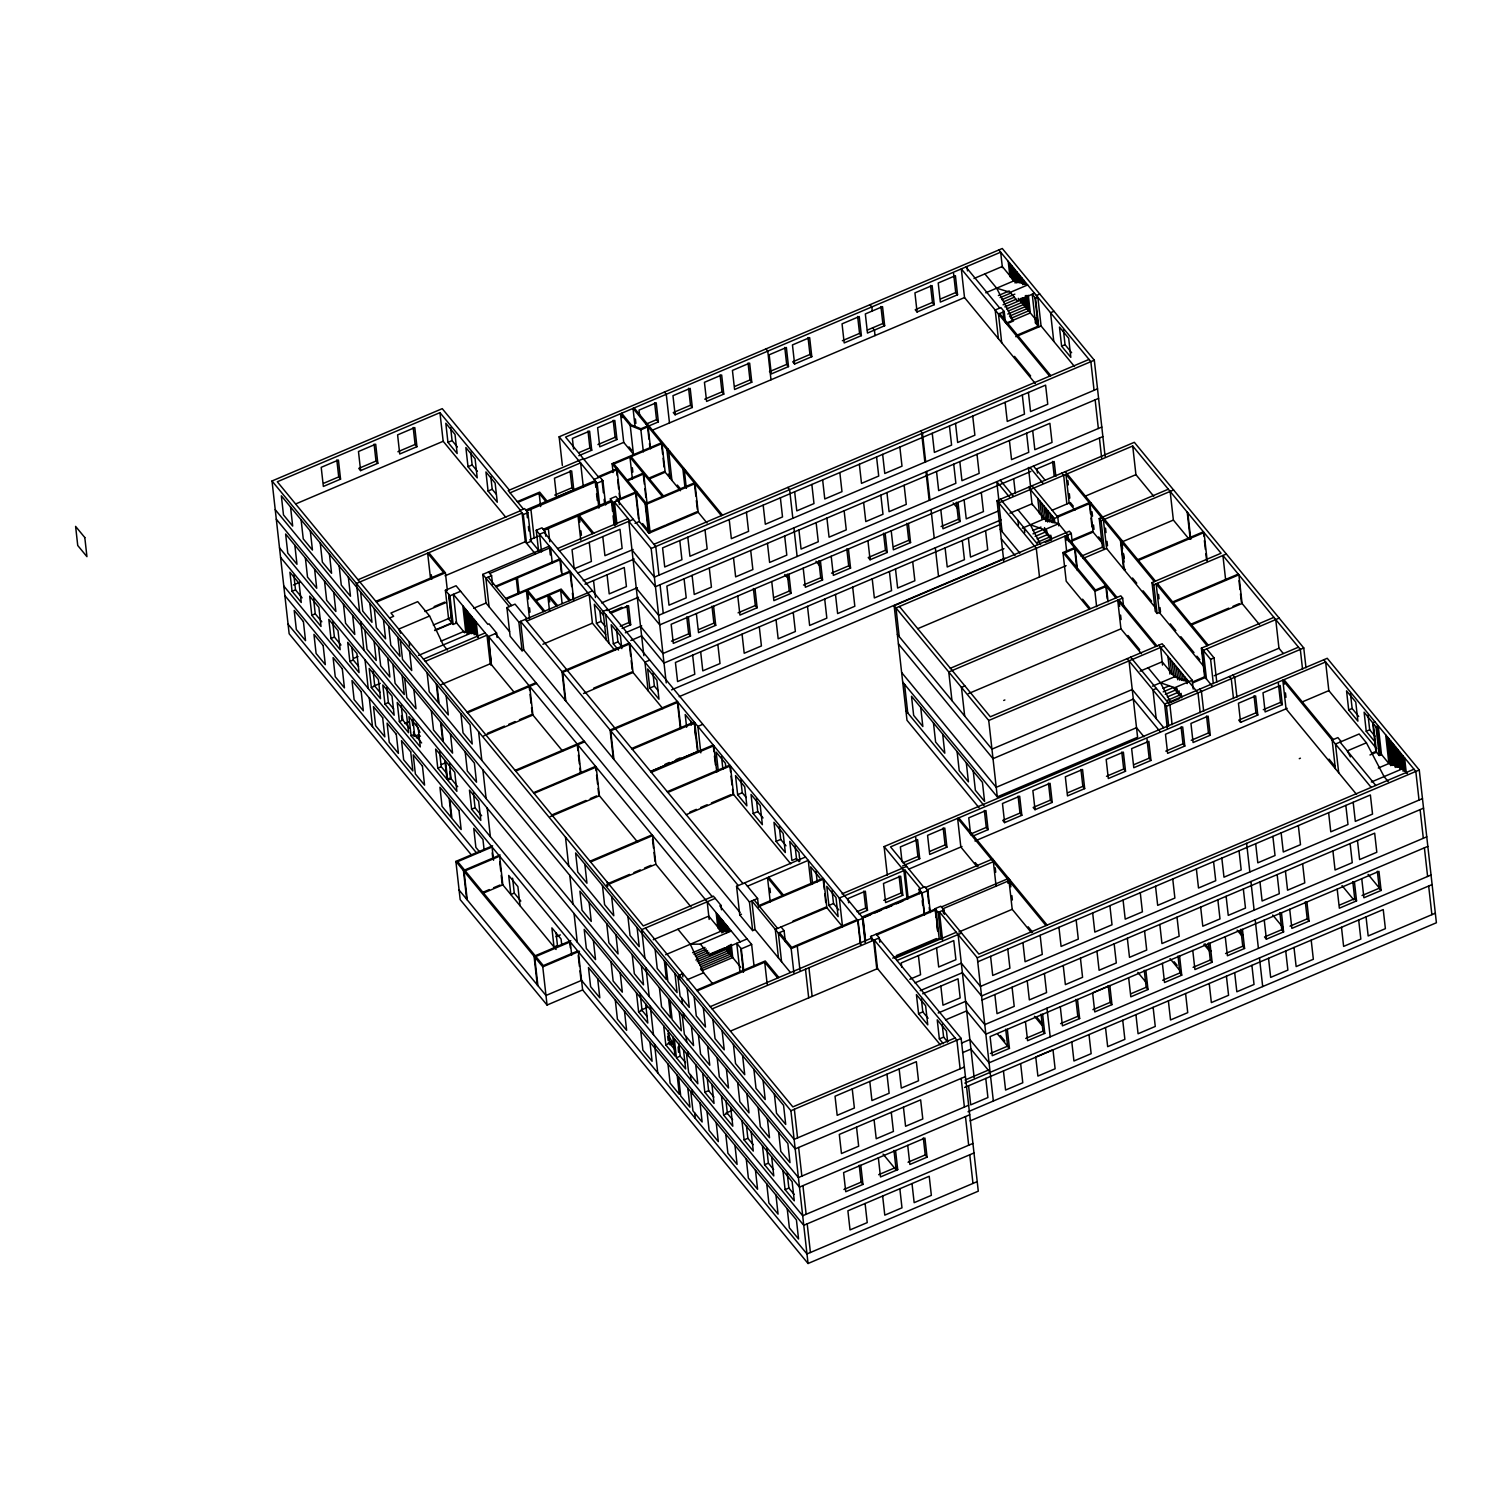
<?xml version="1.0" encoding="UTF-8"?>
<svg xmlns="http://www.w3.org/2000/svg" width="1512" height="1512" viewBox="0 0 1512 1512"><rect width="100%" height="100%" fill="white"/><g stroke="black" fill="none" stroke-linecap="round" stroke-linejoin="round"><path stroke-width="1.5" d="M471.782 855.414L289.151 633.755L272.009 480.986L442.241 408.656L509.374 490.115M520.449 510.338L439.954 412.644L277.301 481.761L643.299 925.93L713.38 896.162L720.997 905.386L721.489 909.789M323.662 483.292L338.726 476.904L336.817 459.931M374.088 444.093L375.997 461.065L358.779 468.38L360.612 470.61L377.83 463.296L375.694 444.207L358.476 451.521L360.612 470.61M397.902 451.748L415.101 444.433L413.192 427.461M340.559 479.134L323.36 486.448L321.205 467.34L338.423 460.045L340.559 479.134L338.726 476.904M416.953 446.683L399.735 453.997L397.599 434.889L414.798 427.575L416.953 446.683L415.101 444.433M295.69 503.95L443.167 441.277L439.954 412.644M447.949 442.354L445.813 423.247L455.017 434.416L457.153 453.524L447.949 442.354L452.088 440.597L450.652 427.858M468.021 466.698L465.866 447.59L475.07 458.76L477.225 477.868L468.021 466.698L472.141 464.94L470.723 452.201M562.351 465.45L559.138 436.798L1002.267 248.497L1094.31 360.196L1105.102 456.416M974.011 278.51L1002.267 266.509L1014.042 280.797L1027.65 284.955L1010.262 292.345L996.654 288.187L984.879 273.899M488.074 491.041L485.938 471.952L495.142 483.122L497.278 502.211L488.074 491.041L492.213 489.283L490.776 476.563M579.134 452.56L589.888 447.987L587.998 431.014M597.92 444.585L615.119 437.27L613.21 420.279M645.775 424.229L656.529 419.675L654.62 402.683M688.584 388.263L690.493 405.235L673.275 412.549L675.127 414.779L692.326 407.465L690.19 388.376L672.972 395.69L675.127 414.779M704.743 399.187L721.961 391.873L720.052 374.9M734.889 386.373L749.952 379.966L748.043 362.993M769.457 371.668L786.675 364.373L784.766 347.382M808.051 337.497L809.959 354.469L792.76 361.784L794.594 364.014L811.793 356.7L809.657 337.611L792.458 344.925L794.594 364.014M842.354 340.71L859.553 333.396L857.644 316.424M867.378 330.07L882.838 323.492L880.929 306.52M930.523 285.447L932.432 302.419L915.232 309.733L917.066 311.982L934.265 304.668L932.129 285.56L914.93 292.874L917.066 311.982M940.653 298.922L955.716 292.534L953.581 273.426M578.831 455.698L591.74 450.217L589.604 431.128L572.387 438.423L573.577 449.045M616.972 439.501L599.754 446.815L597.618 427.707L614.817 420.393L616.972 439.501L615.119 437.27M647.627 426.478L658.381 421.905L656.227 402.797L639.028 410.111L639.746 416.48M723.794 394.103L706.595 401.417L704.441 382.309L721.659 374.995L723.794 394.103L721.961 391.873M751.785 382.215L734.586 389.51L732.432 370.421L749.65 363.107L751.785 382.215L749.952 379.966M788.508 366.603L771.309 373.918L769.173 354.81L786.372 347.495L788.508 366.603L786.675 364.373M861.386 335.626L844.187 342.94L842.052 323.851L859.251 316.537L861.386 335.626L859.553 333.396M884.671 325.741L867.472 333.056L865.337 313.948L882.535 306.634L884.671 325.741L882.838 323.492M957.55 294.764L940.351 302.079L938.215 282.99L955.414 275.675L957.55 294.764L955.716 292.534M630.239 425.534L633.452 454.186L623.719 442.373L620.506 413.74L630.239 425.534L640.88 429.805L648.1 426.743L650.576 448.78M583.348 458.684L508.221 490.606L523.435 509.072M583.575 459.44L623.719 442.373M652.352 430.202L964.524 297.562L961.311 268.909L1049.649 376.148M293.422 584.955L299.924 582.177M510.054 492.836L580.608 462.861L583.33 487.091M985.786 292.799L1014.042 280.797M292.062 591.305L289.907 572.216L299.111 583.386L301.266 602.475L292.062 591.305L295.501 589.85L293.838 574.995M998.392 295.539L1009.241 290.928M517.293 501.625L539.671 492.118L547.042 501.058M517.917 502.362L539.141 493.347L545.889 501.549M1000.093 297.618L1010.961 293.007M613.116 472.557L612.133 463.73L661.368 442.827M613.891 463.995L661.972 443.564L665.185 472.216L680.438 490.72M1001.813 299.697L1014.854 294.16M1003.533 301.795L1014.401 297.165M554.753 495.085L571.971 487.771L570.062 470.799M598.204 476.696L617.576 468.455M1003.08 304.8L1016.121 299.263M358.042 579.757L520.241 510.829M594.103 479.436L617.047 469.703L620.26 498.336L615.951 500.17M668.039 449.026L666.886 449.518L670.1 478.17M1034.529 293.29L1017.141 300.68L1010.262 292.345M525.817 510.073L595.085 480.646L595.822 487.242M573.804 490.001L556.586 497.316L554.45 478.227L571.668 470.912L573.804 490.001L571.971 487.771M1004.8 306.879L1020.014 300.415M526.667 511.113L595.936 481.685L598.903 508.127M669.873 451.275L668.72 451.748L671.933 480.4M1036.381 295.52L1039.821 294.065M1006.519 308.977L1021.734 302.513L1021.243 298.091M523.303 514.553L527.896 512.606L524.588 508.58L519.996 510.527L523.303 514.553L526.516 543.205L531.109 541.258L527.896 512.606M599.64 505.197L597.164 483.16L602.91 480.74L599.829 477.017M998.392 338.669L995.179 310.017L1000.906 307.579L1004.214 311.604L998.487 314.042L1001.7 342.695M1035.55 298.299L1032.242 294.273L1035.455 322.906L1038.763 326.932L1035.55 298.299L1037.856 297.316L1041.069 325.968L1074.484 366.509M1008.239 311.056L1023.454 304.592L1022.717 297.977M1007.786 314.061L1025.174 306.671L1024.172 297.864M627.083 480.003L643.148 473.18M627.707 480.759L643.753 473.917L646.966 502.57M311.812 615.289L309.676 596.182L318.881 607.351L321.016 626.459L311.812 615.289L315.252 613.815L313.589 598.96M1011.226 318.238L1028.595 310.848L1026.875 295.426M1006.406 323.095L1030.315 312.927L1028.349 295.294M1006.954 323.757L1013.475 320.979L996.654 288.187M649.933 477.679L664.581 471.46M648.724 479.209L665.185 472.216M538.726 552.296L536.25 530.258L541.995 527.82L545.303 531.846L545.794 536.25M684.048 468.474L682.895 468.966L684.879 486.58M1053.996 311.264L1050.556 312.738L1053.769 341.372M543.224 529.313L611.339 500.377M375.826 601.341L443.621 572.538L427.669 553.184L430.391 577.414M544.074 530.353L612.209 501.417L614.912 525.647M685.522 470.251L684.369 470.742L686.353 488.376M376.45 602.097L445.397 572.802L428.822 552.693M618.313 499.414L636.665 491.627M615.649 524.645L613.192 502.608L636.117 492.855L639.33 521.508L648.969 533.188L698.204 512.266L694.991 483.632L645.756 504.554L648.969 533.188M1035.455 322.906L1036.608 322.434L1036.098 318.011M545.303 531.846L539.576 534.284L541.542 551.918M445.057 575.807L525.288 541.712L522.075 513.059L356.435 583.443L359.648 612.095M538.461 536.117L529.88 539.765L539.746 551.729M1017.255 335.059L1038.158 326.195L1034.945 297.543M1015.781 336.704L1041.069 325.968M330.958 638.518L328.803 619.41L338.008 630.58L340.162 649.688L330.958 638.518L334.398 637.043L332.735 622.207M740.2 941.863L488.565 636.495L491.438 665.28L488.225 636.628L453.373 594.329L456.586 622.982L453.146 624.437L448.61 618.937L445.397 590.285L456.057 585.749L487.847 624.324L489 623.832L496.597 633.074L497.108 637.478M509.582 631.657L486.013 603.042L482.8 574.39L549.328 546.134L550.311 554.942M489.756 573.445L550.557 547.609L552.277 563.031M389.586 618.03L393.649 616.291L390.946 613.022L417.728 601.644L429.578 616.008L443.205 644.925L447.439 650.065M488.527 571.952L491.589 575.675L485.862 578.113L489.075 606.766M557.531 548.572L628.085 518.597M453.146 624.437L449.933 595.804L460.612 591.268M559.383 550.803L633.358 519.372M434.133 606.595L444.717 602.078M424.91 611.51L446.456 602.362M635.04 523.322L639.33 521.508M495.577 586.165L559.818 558.873L561.311 572.084M1061.613 346.172L1059.477 327.065L1068.682 338.234L1070.817 357.342L1061.613 346.172L1065.053 344.698L1063.39 329.862M496.201 586.902L560.442 559.61L562.162 575.032M429.578 616.008L398.714 629.124L400.661 633.263M649.498 531.959L665.563 525.137M666.716 524.645L697.58 511.528M353.77 658.325L358.042 656.529M433.301 625.042L449.763 618.03M473.672 608.278L486.013 603.042M349.858 661.443L347.703 642.354L356.908 653.524L359.062 672.613L349.858 661.443L353.298 659.988L351.861 647.249M505.707 598.45L569.948 571.139L571.668 586.562M506.312 599.187L570.553 571.895L573.766 600.529M434.587 630.22L451.861 622.887L448.648 594.235M434.908 630.598L452.164 623.246L448.951 594.613M577.773 572.991L633.131 549.48M653.921 544.301L1089.018 359.421M738.272 885.578L520.582 621.375L523.795 650.028L522.075 650.765L510.111 636.231L506.898 607.597L515.044 604.138L527.008 618.654M666.244 682.914L651.162 548.497L1094.31 360.196M535.569 599.924L561.16 589.056L570.364 600.226M536.193 600.661L560.631 590.285L569.211 600.718M583.178 580.702L634.208 559.024M441.013 641.164L463.655 631.543L474.069 631.827L478.302 636.949M584.936 584.218L624.267 567.491L626.422 586.58L609.204 593.895L607.068 574.806M418.522 655.414L474.069 631.827M423.454 659.137L485.163 632.904M425.288 661.368L486.996 635.135L490.209 663.787L491.438 665.28M522.075 650.765L518.862 622.112L592.383 590.871M488.225 636.628L496.597 633.074M373.823 686.108L380.306 683.348M526.705 621.13L589.207 594.518L592.42 623.171L614.76 650.273M371.328 687.506L369.193 668.417L378.397 679.587L380.533 698.676L371.328 687.506L374.768 686.051L373.105 671.196M1097.523 388.83L654.375 577.13L631.997 549.952M601.568 602.891L637.421 587.658M1098.581 398.393L655.452 586.694L633.055 559.516M384.955 704.044L382.801 684.955L392.005 696.125L394.159 715.214L384.955 704.044L388.395 702.589L386.732 687.733M607.673 609.412L603.08 611.358L606.293 640.011M606.973 610.602L638.499 597.221M609.544 612.587L621.923 607.314M441.277 684.596L490.209 663.787M611.358 613.003L628.557 605.688L630.693 624.777L622.093 628.444M624.966 607.635L626.233 607.087M542.865 644.263L592.42 623.171M605.669 634.511L596.465 623.341L601.058 621.394L599.867 610.791M620.26 626.195L628.86 622.547L626.951 605.575M399.376 721.545L397.221 702.437L406.426 713.607L408.58 732.715L399.376 721.545L402.816 720.071L401.152 705.235M1101.794 427.027L658.665 615.327L636.268 588.149M404.63 723.492L408.939 721.659M625.382 632.791L641.712 625.855M618.502 650.065L613.343 643.828L617.935 641.863L616.499 629.143M1102.872 436.571L659.742 624.872L637.346 597.694M630.788 640.502L641.636 635.89L664.033 663.069L1001.038 519.863M1030.9 471.423L671.158 624.286L673.294 643.375L690.493 636.061L688.357 616.972M411.094 735.758L408.939 716.669L418.144 727.839L420.298 746.928L411.094 735.758L414.534 734.303L412.87 719.447M467.019 712.001L535.947 682.706M467.624 712.757L536.571 683.443M414.95 736.193L419.07 734.435M416.291 737.818L420.412 736.06M1003.76 560.895L997.013 500.661L1134.321 442.317L1303.76 647.949L1305.99 667.775M671.46 641.145L688.659 633.83L686.75 616.858M698.827 629.502L713.891 623.114L711.982 606.142M738.083 612.832L755.301 605.518L753.392 588.546M774.201 597.486L789.245 591.079L787.355 574.106M803.515 585.031L820.714 577.716L818.824 560.744M831.505 573.142L848.704 565.828L846.796 548.856M883.537 533.245L885.446 550.217L868.228 557.531L870.08 559.761L887.279 552.447L885.144 533.358M893.668 546.72L908.731 540.313L906.822 523.341M941.107 526.554L958.324 519.24L956.416 502.267M1207.143 645.718L1156.151 583.84L1159.364 612.492L1157.077 613.456L1155.225 611.226L1152.012 582.592L1221.072 553.241L1132.715 446.002L998.846 502.891L1002.059 531.544M713.588 606.255L715.724 625.344L698.525 632.659L696.37 613.57M754.998 588.659L757.134 607.748L739.935 615.063L737.78 595.974M788.943 574.22L791.097 593.328L773.879 600.642L771.744 581.534M820.411 560.857L822.566 579.947L805.348 587.261L803.212 568.172M848.402 548.95L850.557 568.058L833.339 575.373L831.203 556.265M908.428 523.454L910.564 542.562L893.365 549.858L891.211 530.769M958.022 502.381L960.158 521.489L942.959 528.784L940.804 509.695M997.863 511.207L662.955 653.524L640.559 626.346M649.517 660.196L644.925 662.143L648.138 690.795M487.337 733.377L504.46 726.1M508.75 724.286L515.157 721.545M519.448 719.731L532.281 714.269L531.544 707.673M593.63 688.206L632.432 671.725M483.67 735.928L532.904 715.025L529.691 686.372M583.462 693.535L633.037 672.462L629.824 643.828L562.615 672.386L565.828 701.039M1009.922 513.192L1031.997 503.817L1044.357 518.824L1058.627 523.738L1067.831 534.908L1068.568 541.523M1000.698 524.267L675.429 662.483L677.584 681.572L694.783 674.257L692.647 655.168M441.334 764.6L445.586 762.785M449.725 771.517L450.444 777.886L446.985 779.341L437.781 768.172L441.239 766.716L439.557 751.861M1051.955 510.338L1069.173 503.023L1065.96 474.39L1120.449 540.502L1123.662 569.155L1125.419 569.4L1124.266 569.892L1121.053 541.258L1122.206 540.767L1155.451 581.118M1085.125 496.238L1135.928 474.655L1132.715 446.002M1022.282 528.198L1044.357 518.824M649.782 688.054L647.646 668.947L656.851 680.116L658.986 699.224L649.782 688.054L654.375 686.108L652.938 673.369M1057.153 516.329L1089.264 502.683L1090.511 513.702M1054.828 522.944L1054.318 518.54L1091.04 502.929M1032.942 530.485L1040.974 527.064M447.665 780.154L445.53 761.065L454.734 772.235L456.87 791.324L447.665 780.154L451.105 778.699L449.442 763.843M1033.017 533.868L1043.053 529.597L1051.407 539.727L1045.378 542.298M1017.954 509.79L1030.315 524.777L1044.565 529.71L1058.627 523.738M671.574 689.869L1003.93 548.648M1035.115 536.401L1045.151 532.13L1044.527 527.575M1037.194 538.933L1047.23 534.662L1046.606 530.107M1037.27 542.317L1049.309 537.195M679.172 696.654L1005.007 558.193M979.058 807.729L906.992 720.279L894.14 605.707L1069.419 531.222L1071.271 533.452L1072.499 544.471M1099.243 518.54L1101.095 520.771L1104.308 549.423L1102.456 547.193L1099.243 518.54L1168.303 489.208M1071.271 533.452L895.992 607.937L899.205 636.571M1101.095 520.771L1173.596 489.964M515.12 770.383L584.067 741.088M515.724 771.12L584.672 741.825M1073.218 539.519L1092.477 531.317M1071.687 541.164L1093.1 532.073L1089.887 503.42M1089.415 609.355L1066.206 581.194L1062.993 552.542L1074.465 547.684L1076.941 569.703M471.612 809.203L469.457 790.115L478.661 801.284L480.816 820.373L471.612 809.203L475.051 807.748L473.388 792.893M1081.156 556.246L1102.456 547.193M1120.449 540.502L1121.583 540.011L1065.261 471.668M631.676 748.497L694.197 721.942L697.41 750.576M632.281 749.253L694.802 722.679L698.015 751.332L650.595 771.479L713.21 745.019L713.947 751.634M917.841 628.652L1066.13 565.658M1083.008 558.476L1106.595 548.44L1103.382 519.807M1122.565 541.674L1173.369 520.071L1170.156 491.438M533.528 792.723L595.577 766.357L596.068 770.761M533.925 793.403L596.2 767.094L599.413 795.747L637.61 842.108M702.456 724.456L697.864 726.403L700.831 752.844M1137.78 559.667L1203.401 531.789L1203.892 536.193M1138.404 560.423L1204.024 532.545L1207.237 561.179M665.072 764.316L669.381 762.483M675.845 759.742L680.154 757.909M651.313 772.33L713.834 745.756L716.782 772.197M551.71 815.006L585.957 800.453M590.228 798.638L596.654 795.898M550.198 816.65L599.413 795.747M578.34 951.728L582.63 989.925L547.06 1005.045L460.177 899.602L455.887 861.405L492.61 845.794M1096.635 606.69L1094.896 591.268L1106.368 586.391L1108.107 601.814M500.151 854.96L463.447 870.553L466.66 899.205M950.349 668.285L1120.808 595.841L1122.66 598.072L1123.643 606.898M667.264 791.683L729.786 765.129L730.523 771.744M1122.66 598.072L948.761 671.971L951.974 700.623M1157.077 613.456L1153.864 584.823L1226.364 554.016M667.869 792.439L730.39 765.866L733.603 794.518L790.682 863.787M964.902 685.919L961.462 687.393L964.675 716.027M482.857 892.326L489.302 889.585M493.611 887.752L500.056 885.011M483.462 893.063L502.834 884.841L499.622 856.189L464.052 871.309L467.265 899.942M1172.632 601.965L1238.252 574.087M1173.255 602.721L1238.876 574.825L1242.089 603.477L1259.591 624.74M689.869 812.095L696.352 809.336M700.661 807.502L707.125 804.762M711.434 802.929L730.844 794.688M968.304 693.668L1120.94 628.822L1117.727 600.169L1155.867 646.456M686.183 814.666L733.603 794.518M737.648 794.688L735.512 775.58L744.717 786.75L746.852 805.858L737.648 794.688L742.241 792.723L740.804 780.003M512.606 878.226L514.269 893.082L510.829 894.556L508.693 875.448L517.898 886.618L520.033 905.726M589.963 861.235L652.031 834.851M590.587 861.972L652.636 835.607L655.849 864.24L691.003 906.898M1003.722 700.453L1004.875 699.962M1190.662 624.324L1228.765 608.126M1232.998 606.331L1239.349 603.628M1191.286 625.061L1242.089 603.477M753.184 813.513L751.029 794.424L760.234 805.594L762.369 824.683L753.184 813.513L757.758 811.566L756.34 798.846M1129.029 660.876L1137.591 737.251L997.296 796.881L988.735 720.487L1164.013 646.002M608.164 883.518L629.559 874.408M633.849 872.594L640.256 869.872M644.547 868.058L650.973 865.318M606.633 885.163L655.849 864.24M1140.086 671.177L1162.18 661.783L1174.541 676.79L1188.791 681.723M1212.341 686.183L1204.61 676.809L1201.397 648.157L1273.898 617.35M1279.19 618.125L1203.25 650.387L1206.463 679.039M776.128 841.371L773.974 822.282L783.178 833.452L785.333 852.541L776.128 841.371L780.702 839.425L779.285 826.686M556.038 936.722L560.347 934.907M1213.323 683.575L1210.602 659.327L1214.042 657.871L1206.689 648.932M1152.446 686.164L1174.541 676.79M1156.397 688.451L1152.957 689.907L1156.17 718.559M1163.106 688.451L1169.135 685.9M570.78 940.672L534.057 956.264L537.27 984.917M1163.2 691.853L1173.236 687.582L1181.571 697.712L1181.08 693.309M1148.118 667.756L1160.479 682.762L1174.729 687.695L1192.231 680.249L1162.161 643.772L990.322 716.782L899.432 606.463M1192.439 681.988L1204.61 676.809M1165.279 694.386L1175.315 690.115M1193.062 682.725L1205.234 677.546L1202.021 648.913M1214.212 675.751L1278.963 648.232L1275.75 619.58M1167.358 696.9L1177.394 692.647L1176.903 688.243M1167.434 700.302L1179.492 695.18L1179.001 690.776M577.716 950.991L543.318 965.601L457.663 861.651L492.062 847.041L493.555 860.252M795.047 845.832L796.484 858.551L791.891 860.498L789.755 841.409L798.96 852.579L799.905 861.065M547.06 1005.045L542.77 966.848L579.493 951.237M1298.468 647.174L1164.599 704.063L1167.321 728.293M793.894 972.896L791.173 948.648L751.842 900.925L755.055 929.559L752.655 930.598L739.765 914.949L736.552 886.315L805.499 857.02M1171.535 701.965L1179.568 698.563M1168.681 726.119L1166.451 706.293L1303.76 647.949M715.214 898.393L641.693 929.634L644.906 958.287M747.457 886.202L808.258 860.366L810.98 884.596M720.997 905.386L719.844 905.877L751.634 944.452L754.091 966.489M653.26 939.727L708.807 916.121L721.167 931.127L731.26 930.995L700.396 944.112L690.304 944.244L677.943 929.237M752.655 930.598L749.442 901.946L757.588 898.487L744.698 882.857M887.317 875.221L884.104 846.588L1327.234 658.287L1419.258 769.986L1436.4 922.755L970.137 1120.883M758.797 905.612L823.038 878.302M739.765 914.949L741.485 914.231M759.421 906.349L823.662 879.058L826.875 907.691L842.524 926.686L839.311 898.033L905.026 870.118L920.335 888.697M665.62 954.733L721.167 931.127M902.834 862.861L917.897 856.453L915.743 837.365M930.031 851.294L945.076 844.906L943.167 827.933M971.195 833.811L986.259 827.404L984.35 810.432M1018.086 796.106L1019.976 813.078L1002.777 820.392L1004.611 822.622L1021.828 815.308L1019.674 796.219L1002.475 803.515L1004.611 822.622M1048.477 783.178L1050.386 800.15L1033.168 807.465L1035.021 809.695L1052.22 802.399L1050.084 783.292L1032.866 790.606L1035.021 809.695M1067.793 792.76L1082.838 786.353L1080.948 769.381M1106.482 776.317L1123.681 769.003L1121.772 752.031M1134.094 764.581L1149.158 758.192L1147.003 739.084M1165.79 751.124L1182.989 743.809L1181.08 726.837M1191.248 740.294L1208.447 732.98L1206.557 716.008M1254.034 695.822L1255.943 712.813L1238.744 720.109L1240.577 722.358L1257.795 715.044L1255.64 695.936L1238.441 703.25L1240.577 722.358M1263.295 709.695L1280.494 702.381L1278.358 683.273M692.628 952.673L704.97 947.438M693.951 954.299L706.293 949.063M902.532 865.998L919.731 858.684L917.595 839.595L900.377 846.909L902.04 861.764M946.928 847.136L929.71 854.45L927.574 835.361L944.773 828.047L946.928 847.136L945.076 844.906M973.048 836.042L988.092 829.634L985.956 810.545L968.757 817.86L970.647 834.832M1084.69 788.602L1067.472 795.917L1065.336 776.809L1082.554 769.495L1084.69 788.602L1082.838 786.353M1125.533 771.233L1108.315 778.548L1106.179 759.459L1123.378 752.144L1125.533 771.233L1123.681 769.003M1150.991 760.423L1133.792 767.737L1131.638 748.629L1148.855 741.334L1150.991 760.423L1149.158 758.192M1184.822 746.04L1167.623 753.354L1165.487 734.265L1182.686 726.951L1184.822 746.04L1182.989 743.809M1210.299 735.229L1193.081 742.524L1190.946 723.435L1208.145 716.121L1210.299 735.229L1208.447 732.98M1282.327 704.611L1265.128 711.925L1262.992 692.817L1280.191 685.503L1282.327 704.611L1280.494 702.381M695.293 955.924L707.635 950.689M842.052 893.857L906.633 866.414M696.635 957.55L708.977 952.314M908.901 869.079L961.991 846.512M974.957 840.993L1287.184 708.334M1301.756 702.135L1328.84 690.625L1325.627 661.972L890.53 846.871L923.775 887.223M695.917 960.044L724.72 947.816L740.748 967.264M747.079 938.933L709.336 954.979L700.396 944.112M828.916 905.442L826.78 886.353L835.985 897.523L838.12 916.612L828.916 905.442L833.509 903.496L832.072 890.757M697.259 961.67L726.043 949.442M792.931 921.11L826.251 906.954M826.875 907.691L775.278 929.37L778.491 958.022M698.582 963.295L727.385 951.067L726.894 946.644M699.924 964.921L728.727 952.673L727.99 946.077M683.027 973.596L679.247 975.202L679.701 979.266M743.772 970.874L741.296 948.837L751.634 944.452M781.024 926.932L784.085 930.655L778.359 933.093L781.572 961.745M701.266 966.546L730.069 954.299L729.067 945.491M687.147 979.757L703.609 972.764L712.246 983.254M857.039 911.717L865.658 908.069L863.749 891.078M883.783 900.358L900.982 893.044L899.073 876.072M858.892 913.947L867.491 910.3L865.355 891.192L848.137 898.506L848.629 902.758M902.815 895.274L885.616 902.588L883.48 883.499L900.679 876.185L902.815 895.274L900.982 893.044M919.561 893.649L919.069 889.226L924.796 886.788L927.858 890.511L930.334 912.549M925.42 887.544L992.647 858.967M640.823 1010.186L647.249 1007.446M1348.704 709.96L1346.549 690.852L1355.754 702.022L1357.889 721.13L1348.704 709.96L1352.144 708.485L1350.462 693.649M645.662 1003.949L647.816 1023.057L638.612 1011.887L642.052 1010.413L640.143 993.441M862.123 916.99L921.243 891.872M857.096 919.636L791.702 947.419L779.493 932.602M994.48 861.197L927.253 889.774L928.727 903.004M864.24 917.463L870.666 914.722M874.957 912.908L881.383 910.167M885.673 908.353L892.099 905.612M896.389 903.798L902.815 901.058M791.173 948.648L863.05 918.124L544.15 532.337M924.607 914.987L922.131 892.949L927.858 890.511M696.654 990.133L765.242 960.97L778.869 977.508M697.259 990.87L764.713 962.218L777.716 977.999M936.06 917.482L935.077 908.674L940.804 906.236L943.885 909.959L944.376 914.363M1374.956 721.848L1372.669 722.83L1375.882 751.464L1379.19 755.49L1381.477 754.507L1378.264 725.873L1375.977 726.837L1379.19 755.49M941.428 906.973L1008.655 878.396M876.847 934.87L935.966 909.751L939.179 938.385L892.723 958.135M710.262 1006.652L871.725 938.045M1299.281 758.684L1300.414 758.192M941.107 938.839L938.139 912.397L943.885 909.959M712.114 1008.901L879.304 937.856L876.242 934.132M1375.447 742.43L1366.243 731.26L1369.683 729.805L1368.02 714.949M1388.205 781.61L1384.085 776.601L1366.413 742.789L1347.305 750.897L1350.424 756.869M668.266 1043.053L672.386 1041.314M672.878 1036.967L675.013 1056.075L665.809 1044.905L669.608 1043.299L668.172 1030.56M669.608 1044.679L673.728 1042.94M1371.535 753.316L1375.882 751.464M896.332 955.584L936.457 938.555M1369.966 754.979L1376.487 752.22L1373.274 723.568M895.123 958.268L956.264 932.28M958.91 931.978L1012.208 909.317L1008.995 880.683M730.523 1031.071L877.527 968.606L874.314 939.973L956.907 1040.199L960.12 1068.833M896.956 960.498L961.556 933.055M683.5 1049.857L685.635 1068.946L676.431 1057.776L680.211 1056.17L678.793 1043.45M1378.301 768.039L1388.904 763.522L1403.193 768.474L1407.313 773.501M1371.346 782.006L1403.193 768.474M909.808 979.285L920.562 974.711L918.427 955.603M1413.985 769.211L978.888 954.091L942.864 910.394M914.93 982.876L961.311 963.163L980.494 986.429L1422.471 798.62M993.346 1101.019L977.281 957.795L1419.258 769.986M977.735 961.821L1370.382 794.972L1372.537 814.08L1355.319 821.375L1353.183 802.286M920.222 990.643L962.388 972.707L981.572 995.992L1423.548 808.164M922.717 993.8L958.041 978.793L960.177 997.882L942.978 1005.197L940.842 986.107M711.906 1084.35L714.042 1103.439L704.838 1092.269L708.637 1090.662L707.2 1077.924M918.578 1013.683L916.423 994.594L925.627 1005.763L927.782 1024.852L918.578 1013.683L922.811 1011.887L921.394 999.148M938.196 1013.002L965.601 1001.36L984.784 1024.626L1426.761 836.816M982.025 1000.018L1374.673 833.169L1376.808 852.258L1359.609 859.572L1357.474 840.483M726.062 1113.002L732.583 1110.243M945.586 1019.863L966.678 1010.904L985.843 1034.189L1427.838 846.361M730.674 1107.105L732.81 1126.213L723.605 1115.043L727.385 1113.418L725.968 1100.698M943.318 1043.715L939.368 1038.933L943.62 1037.119L942.184 1024.399M955.055 1037.969L792.855 1106.897L645.473 928.028M961.141 1038.385L978.283 1191.172L808.051 1263.503L790.908 1110.734L961.141 1038.385L878.567 938.158M961.462 1043.148L969.891 1039.557L989.056 1062.823L1431.051 875.013M751.162 1131.978L753.297 1151.067L744.093 1139.897L747.873 1138.29L746.455 1125.571M962.52 1052.692L970.95 1049.101L990.133 1072.367M990.398 1053.467L1007.616 1046.153L1005.707 1029.181M1025.741 1038.442L1042.94 1031.146L1041.031 1014.155M1060.592 1023.643L1077.791 1016.329L1075.901 999.356M1092.911 1009.676L1110.129 1002.38L1108.239 985.578M1131.108 993.667L1146.172 987.279L1144.263 970.307M1162.69 980.248L1179.889 972.934L1177.98 955.962M1193.081 967.34L1210.28 960.025L1208.39 943.053M1225.552 953.543L1242.751 946.228L1240.842 929.256M1279.851 912.681L1281.76 929.653L1264.542 936.967L1266.394 939.198L1283.593 931.883L1281.458 912.794M1290.019 926.157L1307.218 918.842L1305.31 901.87M1339.651 905.045L1354.714 898.657L1352.805 881.685M1362.047 895.539L1379.265 888.224L1377.356 871.252M964.354 1067.037L794.121 1139.368L275.222 509.638M1111.963 1004.611L1094.764 1011.925L1092.609 992.817L1109.827 985.503L1111.963 1004.611L1110.129 1002.38M1007.313 1029.294L1009.449 1048.383L992.25 1055.697L990.095 1036.608L1378.963 871.366L1381.099 890.455L1363.9 897.769L1361.745 878.68M1042.637 1014.268L1044.773 1033.376L1027.574 1040.691L1025.438 1021.583M1077.489 999.47L1079.644 1018.559L1062.426 1025.873L1060.29 1006.765M1145.869 970.402L1148.005 989.509L1130.806 996.824L1128.651 977.716M1179.587 956.075L1181.722 975.183L1164.523 982.498L1162.388 963.39M1209.978 943.167L1212.133 962.256L1194.915 969.57L1192.779 950.481M1242.448 929.37L1244.584 948.459L1227.385 955.773L1225.249 936.684M1306.916 901.965L1309.052 921.073L1291.853 928.387L1289.717 909.279M1354.412 881.798L1356.547 900.887L1339.348 908.202L1337.194 889.113M965.431 1076.582L795.199 1148.931L276.299 519.183M771.649 1156.85L773.785 1175.939L764.6 1164.769L768.38 1163.163L766.716 1148.307M965.11 1080.003L988.3 1070.137M964.826 1083.121L1432.11 884.558M964.543 1087.468L1383.234 909.562L1385.389 928.651L1368.171 935.966L1366.035 916.858M968.644 1105.234L798.412 1177.564L279.512 547.835M593.384 940.521L595.539 959.61L586.335 948.44L584.18 929.351L792.137 1181.722L794.291 1200.812L785.087 1189.642L788.867 1188.035L787.204 1173.18M968.039 1111.774L1435.323 913.21M969.721 1114.779L799.489 1187.109L280.57 557.38M843.904 1189.49L861.103 1182.176L859.213 1165.204M878.661 1174.711L895.86 1167.396L893.97 1150.424M908.032 1162.237L925.231 1154.922L923.322 1137.95M860.8 1165.317L862.955 1184.406L845.737 1191.721L843.601 1172.613L924.928 1138.063L927.064 1157.152L909.865 1164.467L907.729 1145.378M895.558 1150.537L897.712 1169.645L880.494 1176.941L878.359 1157.852M972.934 1143.431L802.702 1215.761L283.784 586.013M973.993 1152.976L803.76 1225.306L284.861 595.577M977.206 1181.628L806.973 1253.958L581.553 980.381L545.983 995.482L459.1 890.039M998.827 249.952L1090.851 361.651L1094.064 390.304M1065.053 344.698L1071.63 352.693M1323.794 659.742L1415.818 771.441L1419.031 800.094M1375.977 726.837L1364.107 712.171L1366.243 731.26M1018.294 298.337L1036.268 320.147M1352.144 708.485L1358.702 716.48M1369.683 729.805L1374.956 736.174M1328.84 690.625L1376.676 748.686M1381.477 754.507L1388.904 763.522L1385.691 734.87M1366.413 742.789L1359.156 733.981L1335.474 744.055L1338.687 772.708M1012.927 320.317L1009.506 316.14L1026.894 308.769L1025.401 295.539M965.885 266.962L999.753 308.07M1135.928 474.655L1153.732 496.257M1173.369 520.071L1188.999 539.047M1278.963 648.232L1283.216 653.411M999.64 313.551L1050.802 375.656M1341.201 741.617L1337.893 737.591L1332.148 740.029L1335.361 768.682M1340.048 742.108L1375.769 785.446M1333.301 739.557L1283.971 679.682L1284.463 684.085M1371.176 787.393L1282.819 680.173L1286.032 708.807L1356.529 794.367M1014.533 356.397L1030.617 375.921M964.524 297.562L1035.323 383.5M1329.048 759.118L1335.02 766.376M932.432 302.419L934.265 304.668M1157.304 583.348L1208.296 645.227M1232.866 675.051L1234.699 677.3L1236.929 697.126M1121.053 541.258L1154.317 581.61M1061.821 473.124L1063.654 475.354L1066.867 504.006M1152.012 582.592L1153.864 584.823M1229.426 676.525L1231.259 678.756L1233.49 698.582M1255.943 712.813L1257.795 715.044M1201.397 648.157L1210.602 659.327M1070.326 502.532L1073.312 506.161M1098.619 536.892L1101.53 540.427M1132.507 578L1136.759 583.159M1143.034 590.795L1151.558 601.133M1170.269 623.851L1175.845 630.617M1180.853 636.684L1193.989 652.617M1196.899 656.17L1199.829 659.704M1069.173 503.023L1074.994 510.092M1093.1 532.073L1103.306 544.452M1106.595 548.44L1156.075 608.504M1159.364 612.492L1204.346 667.094M1033.471 466.074L1045.019 480.079M1368.076 874.371L1379.983 888.81M1379.265 888.224L1381.099 890.455M1030.031 467.529L1043.015 483.292M1031.997 485.787L1057.776 517.066L1058.759 525.892M1199.602 689.188L1201.435 691.419L1203.665 711.264M1028.557 487.261L1054.318 518.54M1158.721 645.227L1197.995 692.893L1200.226 712.719M1117.028 597.448L1066.111 535.645L1066.603 540.049M1157.001 645.964L1118.88 599.678L1119.617 606.293M1115.875 597.939L1064.958 536.136L1066.678 551.559M869.986 304.706L871.819 306.936L872.273 311M1354.714 898.657L1356.547 900.887M1342.013 885.578L1353.845 899.942M1044.565 529.71L1051.936 538.65M1174.729 687.695L1182.101 696.635M1062.993 552.542L1094.896 591.268M1000.207 480.211L1013.191 495.974M1127.952 635.456L1139.689 649.688M1120.94 628.822L1141.466 653.732M872.575 327.858L874.427 330.089L875.032 335.588M1009.751 497.429L996.767 481.666L998.978 501.379M1000.453 499.206L1037.875 544.622M1082.573 599.187L1089.887 608.051M1130.617 657.172L1169.891 704.838L1172.121 724.664M997.013 500.661L1036.287 548.327L1039.5 576.96M1127.177 658.646L1166.451 706.293M920.619 430.977L922.471 433.207L925.684 461.859M1000.226 529.313L1019.863 553.127M1163.673 727.669L1132.242 689.51L991.948 749.139L897.353 634.341M1001.303 538.858L1015.006 555.49M1160.252 731.77L1133.301 699.073L993.006 758.684L898.43 643.885M1307.218 918.842L1309.052 921.073M953.165 502.929L957.606 508.334M1143.998 736.798L1136.514 727.707L996.219 787.317L901.643 672.538M958.324 519.24L960.158 521.489M1272.726 915.025L1283.083 927.593M809.959 354.469L811.793 356.7M1281.76 929.653L1283.593 931.883M765.941 348.913L767.775 351.143L770.988 379.795M1239.783 931.449L1242.751 935.04M1237.156 930.126L1241.598 935.531M908.731 540.313L910.564 542.562M1242.751 946.228L1244.584 948.459M885.446 550.217L887.279 552.447M1205.045 943.79L1210.961 950.972M1203.892 944.263L1209.808 951.464M1210.28 960.025L1212.133 962.256M894.14 605.707L988.735 720.487M1050.386 800.15L1052.22 802.399M787.79 487.431L789.623 489.661L792.836 518.295M848.704 565.828L850.557 568.058M1174.162 961.745L1177.13 965.355M1170.061 958.646L1180.418 971.214M1179.889 972.934L1181.722 975.183M690.493 405.235L692.326 407.465M815.97 561.236L820.411 566.622M1019.976 813.078L1021.828 815.308M820.714 577.716L822.566 579.947M664.429 392.062L666.263 394.292L669.476 422.925M902.721 682.082L997.296 796.881M1137.818 972.348L1146.701 983.121M1146.172 987.279L1148.005 989.509M905.934 710.735L984.047 805.556M784.766 574.503L789.207 579.89M656.529 419.675L658.381 421.905M986.259 827.404L988.092 829.634M789.245 591.079L791.097 593.328M634.152 407.938L722.509 515.157M721.375 515.649L633.018 408.41L634.983 426.044M958.778 817.86L1047.136 925.098M1045.983 925.59L957.625 818.351L960.838 847.003L977.036 866.659M668.304 474.106L671.252 477.679M677.338 485.068L680.173 488.508M698.204 512.266L706.992 522.944M975.24 862.596L978.188 866.168M1028.141 926.799L1032.583 932.186M1012.208 909.317L1031.449 932.677M628.973 446.872L631.714 450.179M755.301 605.518L757.134 607.748M631.109 456.681L663.503 495.993M662.35 496.484L629.956 457.172L632.432 479.209M1077.791 1016.329L1079.644 1018.559M613.286 463.258L646.909 504.063L650.122 532.697M612.133 463.73L645.756 504.554M589.888 447.987L591.74 450.217M917.897 856.453L919.731 858.684M642.619 523.606L646.758 528.614M598.828 477.433L565.564 437.081L1000.661 252.183L1002.399 267.624M617.898 500.604L655.754 546.55L658.967 575.184M629.918 520.827L614.458 502.06L616.934 524.097M713.891 623.114L715.724 625.344M559.138 436.798L597.164 483.16M613.192 502.608L610.111 498.884L615.856 496.446L618.918 500.17L619.41 504.573M651.162 548.497L628.784 521.319L643.847 655.717M1037.1 1017.576L1043.015 1024.758M1034.473 1016.272L1041.862 1025.249M1042.94 1031.146L1044.773 1033.376M977.281 957.795L939.424 911.849L942.637 940.502M884.104 846.588L903.892 870.591L907.105 899.243M919.069 889.226L922.131 892.949M935.077 908.674L938.139 912.397M688.659 633.83L690.493 636.061M579.172 515.441L593.781 533.169M592.628 533.66L578.038 515.932L580.759 540.162M1000.396 1035.588L1004.837 1040.993M1007.616 1046.153L1009.449 1048.383M997.769 1034.284L1008.126 1046.852M865.658 908.069L867.491 910.3M628.86 622.547L630.693 624.777M536.25 530.258L857.701 920.373L860.422 944.622M603.534 615.422L594.329 604.252L596.465 623.341M693.082 724.097L685.201 714.533L686.618 727.253M819.901 878.018L810.697 866.848L812.605 883.821M452.088 440.597L457.342 446.966M472.141 464.94L477.395 471.328M492.213 489.283L496.144 494.084M601.058 621.394L605.008 626.176M617.935 641.863L621.791 646.569M654.375 686.108L658.325 690.889M742.241 792.723L746.191 797.523M757.758 811.566L763.031 817.954M780.702 839.425L785.975 845.794M796.484 858.551L799.111 861.745M833.509 903.496L838.763 909.884M922.811 1011.887L928.084 1018.256M943.62 1037.119L947.57 1041.919M443.167 441.277L505.783 517.274M877.527 968.606L940.332 1044.83M525.288 541.712L535.153 553.675M633.037 672.462L662.861 708.655M557.569 605.65L548.988 595.237L549.725 601.852M556.416 606.142L547.835 595.728L549.555 611.15M768.682 877.187L783.462 895.123M782.328 895.614L767.529 877.659L770.251 901.908M544.774 611.094L527.537 590.171L528.52 598.979M543.64 611.585L526.384 590.663L529.597 619.296M525.288 619.372L742.978 883.575M488.149 577.149L511.585 605.594M754.148 899.942L777.584 928.387M482.8 574.39L509.298 606.558M506.898 607.597L518.862 622.112M736.552 886.315L749.442 901.946M375.997 461.065L377.83 463.296M755.055 929.559L790.115 972.103M523.795 650.028L739.992 912.397M495.463 633.566L712.228 896.635M925.231 1154.922L927.064 1157.152M741.296 948.837L736.76 943.318L739.973 971.97M445.397 590.285L449.933 595.804M491.778 665.129L514.288 692.439M532.904 715.025L562.577 751.048M455.811 622.037L464.694 632.81M895.86 1167.396L897.712 1169.645M883.065 1154.091L896.521 1170.42M861.103 1182.176L862.955 1184.406M272.009 480.986L790.908 1110.734M669.608 1043.318L674.957 1049.801M680.211 1056.17L685.465 1062.558M708.637 1090.662L713.891 1097.051M727.385 1113.418L732.64 1119.806M747.873 1138.29L753.146 1144.678M768.38 1163.163L773.634 1169.551M788.867 1188.035L794.121 1194.423M295.501 589.85L302.079 597.826M315.252 613.815L321.829 621.791M334.398 637.043L340.975 645.038M353.298 659.988L358.552 666.376M374.768 686.051L380.022 692.439M388.395 702.589L393.649 708.958M402.816 720.071L409.393 728.066M414.534 734.303L421.64 742.94M441.239 766.716L446.494 773.086M451.105 778.699L457.682 786.675M475.051 807.748L481.629 815.724M642.052 1010.413L647.306 1016.801M514.269 893.082L520.846 901.058M479.833 852.182L475.883 847.4L473.747 828.311L482.952 839.481L484.142 850.084M288.074 624.21L476.79 853.24M556.076 949.479L502.154 884.029L501.228 875.278M582.63 989.925L808.051 1263.503M455.887 861.405L542.77 966.848M1160.479 682.762L1170.761 702.513M1030.315 524.777L1040.596 544.528M416.046 724.097L419.939 732.356M690.304 944.244L703.609 972.764M668.02 1033.736L674.673 1048.005M1420.108 809.638L1423.321 838.272M1424.398 847.835L1427.611 876.469M1428.67 886.013L1431.883 914.665M1404.591 757.814L1406.33 773.237M1402.871 755.735L1404.61 771.158M1401.151 753.637L1403.136 771.271M1399.432 751.558L1401.416 769.192M1397.731 749.48L1399.942 769.306M1396.011 747.382L1398.222 767.227M1394.291 745.303L1396.767 767.34M1392.571 743.224L1395.293 767.453M1390.851 741.126L1393.573 765.374M1389.131 739.047L1392.098 765.488M1387.411 736.968L1390.624 765.601M1377.13 726.365L1380.343 754.998M1345.831 805.405L1347.986 824.494L1330.768 831.808L1328.632 812.719M1350.121 843.601L1352.257 862.69L1335.058 870.005L1332.922 850.916M1358.683 919.995L1360.838 939.084L1343.62 946.399L1341.484 927.291M1302.55 669.249L1300.32 649.404L1222.906 555.471L1225.627 579.72M1285.446 692.893L1285.956 697.315M1298.354 825.59L1300.49 844.679L1283.291 851.993L1281.137 832.904M1302.626 863.787L1304.78 882.876L1287.562 890.19L1285.427 871.082M1311.206 940.162L1313.342 959.269L1296.143 966.584L1293.988 947.476M1272.877 836.401L1275.032 855.508L1257.814 862.823L1255.678 843.715M1277.168 874.597L1279.303 893.705L1262.104 901.001L1259.968 881.912M1285.729 950.991L1287.884 970.08L1270.666 977.395L1268.53 958.306M1238.989 580.702L1239.991 589.51M1240.483 593.914L1241.465 602.74M1264.24 920.109L1266.394 939.198M1246.625 843.337L1249.838 871.989M1250.915 881.534L1254.128 910.186M1255.187 919.731L1258.4 948.364M1259.477 957.928L1262.69 986.561M1204.384 540.616L1205.385 549.423M1205.877 553.827L1206.614 560.442M1239.046 850.783L1241.182 869.891L1223.983 877.187L1221.828 858.098M1243.336 888.98L1245.472 908.069L1228.254 915.384L1226.119 896.295M1251.898 965.374L1254.034 984.463L1236.835 991.777L1234.68 972.688M1214.042 657.871L1216.763 682.101M1187.827 512.889L1190.776 539.33M1187.203 512.133L1190.171 538.574M1213.569 861.613L1215.724 880.702L1198.506 888.016L1196.37 868.928M1217.859 899.81L1219.995 918.899L1202.796 926.213L1200.66 907.105M1226.421 976.185L1228.576 995.293L1211.358 1002.588L1209.222 983.499M1192.231 680.249L1193.214 689.075M1186.712 679.19L1187.203 683.594M1184.614 676.658L1185.106 681.062M1182.535 674.125L1183.272 680.74M1180.437 671.593L1181.439 680.4M1178.358 669.06L1179.587 680.079M1176.279 666.527L1177.753 679.757M1174.181 663.995L1175.674 677.225M1172.102 661.462L1173.841 676.885M1170.023 658.93L1171.743 674.352M1167.926 656.397L1169.91 674.031M1158.532 594.367L1159.024 598.771M1160.025 607.597L1160.517 612.001M1160.573 647.476L1162.539 665.091M1172.745 878.963L1174.881 898.052L1157.682 905.367L1155.527 886.278M1177.016 917.16L1179.171 936.249L1161.953 943.564L1159.817 924.475M1185.597 993.535L1187.733 1012.643L1170.534 1019.957L1168.379 1000.849M1122.206 540.767L1122.698 545.17M1123.681 553.978L1124.172 558.382M1121.583 540.011L1122.584 548.837M1123.076 553.241L1124.059 562.048M1120.6 615.1L1121.091 619.523M1095.142 399.848L1098.355 428.501M1099.432 438.045L1101.643 457.871M1105.518 528.123L1106.009 532.545M1107.011 541.353L1107.502 545.756M1107.238 598.865L1105.763 585.654L1095.444 590.039L1064.75 552.806L1075.089 548.421L1077.546 570.459M1140.275 892.76L1142.41 911.849L1125.211 919.164L1123.076 900.075M1144.565 930.957L1146.701 950.046L1129.502 957.361L1127.347 938.253M1153.127 1007.332L1155.263 1026.44L1138.063 1033.754L1135.928 1014.646M1092.023 511.755L1092.514 516.159M1093.497 524.966L1094.008 529.37M1091.003 518.106L1091.985 526.913M1067.85 480.495L1068.341 484.917M1069.324 493.725L1069.816 498.128M1109.884 905.669L1112.019 924.777L1094.82 932.091L1092.666 912.983M1114.155 943.866L1116.31 962.955L1099.092 970.269L1096.956 951.18M1122.736 1020.26L1124.871 1039.349L1107.672 1046.663L1105.518 1027.574M1055.848 476.375L1054.185 461.519L1036.967 468.833L1037.459 473.067M1052.579 461.406L1054.242 476.261M1052.371 516.159L1053.108 522.755M1052.239 516.008L1052.976 522.604M1050.16 513.475L1051.256 522.434M1023.681 280.117L1024.172 284.521M1021.961 278.038L1022.698 284.634M1048.062 510.943L1049.309 521.961M1050.783 535.172L1051.407 539.727M1020.241 275.94L1020.978 282.555M1046.096 508.561L1047.589 521.772M1045.983 508.41L1047.457 521.621M1018.521 273.861L1019.504 282.668M1043.904 505.877L1045.756 521.451M1016.801 271.782L1018.03 282.801M1041.806 503.345L1043.658 518.918M1015.081 269.684L1016.574 282.914M1028.406 392.44L1030.541 411.547L1047.759 404.233L1045.605 385.125L662.577 547.892L664.732 566.981L681.931 559.686L679.795 540.578M1032.696 430.636L1034.832 449.725L1052.031 442.43L1049.895 423.322L666.868 586.089L669.003 605.178L686.221 597.864L684.067 578.775M1039.84 500.963L1041.825 518.578M1013.361 267.605L1015.1 283.027M1011.641 265.526L1013.38 280.949M1037.761 498.431L1039.481 513.853M1009.922 263.428L1011.66 278.851M1008.202 261.349L1009.94 276.772M1022.32 395.029L1024.474 414.118L1007.257 421.432L1005.121 402.343M1026.61 433.226L1028.746 452.315L1011.547 459.629L1009.411 440.54M1028.425 467.491L1030.655 487.337M1030.39 489.491L1032.129 504.913M1076.147 919.995L1078.302 939.103L1061.084 946.417L1058.948 927.31M1080.437 958.192L1082.573 977.3L1065.374 984.614L1063.238 965.506M1088.999 1034.586L1091.154 1053.675L1073.936 1060.989L1071.8 1041.9M1004.214 311.604L1005.461 322.623M1003.609 310.867L1004.346 317.463M1003.08 312.096L1003.817 318.711M1024.267 528.085L1024.758 532.507M1013.683 478.718L1015.346 493.573M1017.992 520.506L1018.502 524.91M967.037 266.471L967.529 270.894M1040.143 935.304L1042.278 954.412L1025.079 961.726L1022.925 942.619M1044.414 973.501L1046.569 992.59L1029.351 999.904L1027.215 980.816M1046.984 1008.202L1050.197 1036.835M972.726 416.102L974.881 435.191L957.663 442.506L955.527 423.417M977.017 454.299L979.152 473.388L961.953 480.703L959.818 461.614M981.307 492.496L983.443 511.585L966.244 518.899L964.089 499.792M985.578 530.674L987.733 549.782L970.515 557.096L968.379 537.988M1010.885 886.807L1010.129 880.192L942.902 908.769L943.393 913.172M1011.868 895.614L1012.36 900.018M1007.521 878.888L1008.013 883.292M949.442 425.987L951.596 445.095L934.378 452.409L932.242 433.301M953.732 464.184L955.867 483.292L938.668 490.606L936.533 471.498M962.293 540.578L964.448 559.667L947.23 566.981L945.094 547.892M1007.786 949.063L1009.922 968.152L992.722 975.467L990.587 956.359M1012.076 987.241L1014.212 1006.349L997.013 1013.664L994.858 994.556M1020.638 1063.635L1022.773 1082.743L1005.574 1090.039L1003.439 1070.95M995.236 867.812L995.728 872.216M993.346 861.689L996.068 885.938M973.237 771.177L975.372 790.266L984.577 801.436L982.441 782.347L911.509 696.257L913.645 715.365L922.849 726.535L920.713 707.427M966.3 762.766L968.436 781.855L959.232 770.685L957.096 751.596M926.743 471.404L929.956 500.056M931.033 509.601L934.246 538.234M935.323 547.798L938.536 576.431M921.658 433.547L924.871 462.2M925.949 471.744L929.162 500.396M985.786 1078.453L987.922 1097.542L970.723 1104.856L968.568 1085.767M942.675 734.095L944.811 753.184L935.607 742.014L933.471 722.925M958.098 934.529L974.163 1077.754M899.848 447.061L902.002 466.168L884.785 473.483L882.649 454.375M904.138 485.257L906.274 504.365L889.075 511.68L886.939 492.572M912.7 561.651L914.855 580.74L897.637 588.055L895.501 568.966M961.178 1078.396L964.391 1107.03M965.469 1116.593L968.682 1145.227M969.759 1154.771L972.972 1183.423M937.818 931.033L935.361 908.995L870.496 936.571L873.577 940.294L876.79 968.927M936.816 924.097L937.553 930.712M947.627 1041.617L946.436 1030.995L937.232 1019.825L939.368 1038.933M936.552 947.911L938.687 967L955.905 959.685L953.751 940.596L901.228 962.917L901.7 967.17M904.554 684.331L907.767 712.965M929.237 907.408L929.729 911.812M876.563 456.964L878.718 476.053L861.5 483.367L859.364 464.279M880.853 495.161L882.989 514.25L865.79 521.564L863.635 502.475M889.415 571.555L891.57 590.644L874.352 597.958L872.216 578.85M924.323 914.665L921.847 892.628L862.728 917.746L863.73 926.554M922.225 900.698L922.717 905.102M905.026 870.118L908.24 898.752M867.926 540.672L870.08 559.761M839.84 472.576L841.976 491.665L824.777 498.979L822.641 479.89M844.131 510.772L846.266 529.861L829.067 537.176L826.913 518.068M852.692 587.147L854.828 606.255L837.629 613.57L835.493 594.462M899.149 1068.984L901.303 1088.092L918.502 1080.778L916.366 1061.67L835.04 1096.238L837.175 1115.327L854.375 1108.013L852.239 1088.923M903.439 1107.181L905.575 1126.27L922.792 1118.956L920.638 1099.867L839.311 1134.435L841.466 1153.524L858.665 1146.209L856.529 1127.12M912.001 1183.575L914.155 1202.664L931.354 1195.349L929.218 1176.26L847.892 1210.81L850.027 1229.918L867.226 1222.603L865.091 1203.495M879.304 937.856L879.795 942.26M886.996 1074.144L889.132 1093.252L871.933 1100.566L869.797 1081.458M891.286 1112.341L893.422 1131.448L876.223 1138.763L874.068 1119.655M899.848 1188.734L901.984 1207.823L884.785 1215.138L882.649 1196.049M871.252 936.249L871.744 940.653M863.05 918.124L865.507 940.143M864.221 930.957L865.45 941.976M862.407 918.389L865.129 942.619M811.85 484.464L813.985 503.572L796.786 510.867L794.65 491.778M816.14 522.661L818.275 541.75L801.077 549.064L798.922 529.975M824.702 599.054L826.837 618.143L809.638 625.458L807.502 606.35M858.06 920.241L860.782 944.471M793.913 527.858L797.126 556.492M780.381 497.845L782.517 516.934L765.318 524.248L763.182 505.14M784.671 536.023L786.807 555.131L769.608 562.445L767.453 543.337M793.233 612.417L795.369 631.506L778.17 638.82L776.034 619.731M823.284 880.513L824.286 889.321M824.777 893.743L825.76 902.551M816.007 871.252L817.198 881.874M808.92 967.756L812.133 996.389M805.48 969.211L808.693 997.863M797.259 946.077L799.98 970.307M746.437 512.266L748.572 531.355L731.354 538.669L729.219 519.58M750.708 550.462L752.863 569.552L735.645 576.866L733.509 557.777M759.289 626.837L761.424 645.945L744.206 653.26L742.071 634.152M784.085 930.655L785.333 941.674M769.91 888.205L770.402 892.609M794.348 1109.26L797.561 1137.912M798.638 1147.457L801.851 1176.109M802.929 1185.654L806.142 1214.306M807.2 1223.851L810.413 1252.503M757.588 898.487L758.57 907.294M764.713 962.218L767.189 984.255M774.371 1094.159L776.506 1113.267L785.711 1124.437L783.575 1105.329L575.618 852.957L577.754 872.046L586.958 883.216L584.823 864.127M778.661 1132.356L780.797 1151.445L790.001 1162.615L787.865 1143.526L579.909 891.154L582.044 910.243L591.249 921.413L589.113 902.324M782.933 1170.553L785.087 1189.642M787.223 1208.749L789.377 1227.838L798.563 1239.008L796.427 1219.919L588.47 967.529L590.606 986.637L599.81 997.807L597.675 978.699M705.008 529.861L707.162 548.95L689.944 556.265L687.809 537.176M709.298 568.058L711.434 587.147L694.235 594.462L692.099 575.373M717.86 644.452L720.014 663.541L702.797 670.855L700.661 651.748M731.014 776.147L731.997 784.955M732.488 789.358L732.999 793.762M763.087 1080.456L765.223 1099.564L756.019 1088.394L753.883 1069.286M767.359 1118.653L769.513 1137.761L760.309 1126.591L758.173 1107.483M775.939 1195.047L778.075 1214.136L768.871 1202.966L766.735 1183.877M695.86 496.106L694.367 482.876L645.152 503.798L648.365 532.451M696.352 500.51L697.334 509.317M725.855 767.548L725.382 763.295L716.178 752.125L718.332 771.233M721.489 756.548L722.906 769.268M740.691 948.1L743.413 972.329M762.445 1145.68L764.6 1164.769M714.439 756.038L715.441 764.845M731.26 944.338L732.734 957.55L701.889 970.666L700.547 969.041L731.392 955.924L730.164 944.905M728.179 927.291L728.689 931.694M742.581 1055.584L744.736 1074.692L735.531 1063.522L733.396 1044.414M746.871 1093.781L749.007 1112.889L739.822 1101.719L737.667 1082.611M755.452 1170.175L757.588 1189.264L748.383 1178.094L746.248 1159.005M726.856 925.665L727.593 932.261M725.514 924.04L726.497 932.847M724.172 922.414L725.155 931.222M722.83 920.789L724.078 931.808M721.507 919.164L722.982 932.394M720.166 917.538L721.885 932.961M718.824 915.913L720.562 931.335M741.957 1120.808L744.093 1139.897M717.482 914.287L719.221 929.729M716.159 912.681L717.879 928.103M694.877 729.937L695.596 736.306M661.613 445.019L662.596 453.846M663.088 458.249L664.07 467.057M690.738 721.054L691.211 725.306M722.093 1030.711L724.248 1049.819L715.044 1038.649L712.889 1019.542M726.384 1068.908L728.519 1088.016L719.315 1076.846L717.179 1057.738M734.945 1145.302L737.1 1164.391L727.896 1153.221L725.741 1134.132M707.2 901.795L709.166 919.428M648.969 439.217L647.495 425.987L640.956 428.765L631.222 424.853L621.659 413.248L622.15 417.652M649.48 443.621L649.971 448.024M680.891 728.652L677.924 702.211L610.716 730.768L613.929 759.421M680.287 727.896L677.319 701.455L610.092 730.031L613.305 758.665M721.47 1095.935L723.605 1115.043M660.045 584.728L663.258 613.381M640.88 429.805L643.356 451.842M703.345 1007.956L705.48 1027.045L696.276 1015.875L694.14 996.786M707.616 1046.153L709.771 1065.242L700.566 1054.072L698.412 1034.983M716.197 1122.528L718.332 1141.636L709.128 1130.466L706.992 1111.358M643.394 475.392L644.377 484.199M644.868 488.603L645.87 497.429M635.399 418.956L635.89 423.36M702.702 1073.18L704.838 1092.269M635.512 492.118L638.48 518.559M632.337 467.699L632.829 472.103M687.147 988.3L689.283 1007.389L680.079 996.219L677.943 977.13M691.419 1026.497L693.573 1045.586L684.369 1034.416L682.214 1015.327M695.709 1064.675L697.845 1083.783L688.64 1072.613L686.505 1053.505M699.999 1102.872L702.135 1121.98L692.931 1110.81L690.795 1091.702M682.422 972.859L682.876 976.903M681.836 998.355L682.46 1003.855M683.518 1013.399L683.991 1017.463M686.127 1036.552L686.731 1042.052M687.809 1051.596L688.262 1055.659M690.417 1074.748L691.022 1080.248M692.099 1089.793L692.553 1093.837M694.688 1112.945L695.312 1118.426M674.919 973.463L677.074 992.571L667.869 981.401L665.715 962.293M679.209 1011.66L681.345 1030.768L672.141 1019.598L670.005 1000.49M687.771 1088.054L689.926 1107.143L680.721 1095.973L678.567 1076.884M616.423 468.947L617.179 475.562M617.671 479.965L618.654 488.792M619.145 493.195L619.636 497.599M678.113 1046.947L678.567 1052.333M652.522 839.273L653.505 848.081M654.016 852.485L654.998 861.292M674.295 1038.687L676.431 1057.776M630.693 656.303L629.219 643.072L561.991 671.649L565.204 700.283M631.184 660.706L632.186 669.514M664.316 960.592L666.452 979.682L657.247 968.512L655.112 949.423M668.587 998.789L670.742 1017.878L661.538 1006.708L659.383 987.619M677.168 1075.164L679.304 1094.272L670.1 1083.102L667.964 1063.994M611.585 502.57L612.587 511.396M613.078 515.8L614.061 524.607M667.661 1036.155L668.153 1040.558M621.829 648.629L620.411 635.89L611.207 624.721L613.343 643.828M602.91 480.74L605.632 504.97M663.673 1025.797L665.809 1044.905M601.927 479.531L603.401 492.761M604.138 499.376L604.649 503.779M602.778 536.609L604.932 555.698L622.131 548.402L619.996 529.294L572.046 549.669L574.182 568.777L591.4 561.462L589.245 542.354M596.56 493.857L597.316 500.472M645.983 967.831L649.196 996.465M650.255 1006.028L653.467 1034.662M654.545 1044.206L657.758 1072.858M605.65 614.477L608.863 643.129M637.1 927.574L639.236 946.663L630.032 935.493L627.896 916.404M641.39 965.752L643.526 984.86L634.322 973.69L632.186 954.582M649.952 1042.146L652.088 1061.254L642.883 1050.084L640.748 1030.976M593.536 580.551L595.444 597.523M636.457 992.779L638.612 1011.887M579.436 517.652L579.928 522.056M580.91 530.863L581.402 535.267M611.642 896.673L613.777 915.762L604.573 904.592L602.438 885.503M615.913 934.851L618.068 953.959L608.863 942.789L606.709 923.681M620.203 973.048L622.339 992.156L613.135 980.986L610.999 961.878M624.494 1011.244L626.63 1030.333L617.425 1019.182L615.289 1000.075M596.578 775.165L597.561 783.972M598.053 788.395L598.79 794.991M607.276 882.233L607.73 886.278M572.405 593.177L573.161 599.792M560.631 590.285L562.105 603.515M577.792 744.755L581.005 773.407M577.168 744.017L577.924 750.613M578.416 755.036L579.398 763.843M579.89 768.247L580.381 772.651M548.327 528.557L549.801 541.768M539.141 493.347L540.616 506.577M530.92 509.317L534.133 537.951M565.488 837.157L568.701 865.79M569.778 875.335L572.991 903.987M574.05 913.532L577.263 942.184M578.227 955.395L579.455 966.414M579.947 970.817L580.929 979.625M526.913 513.324L527.404 517.728M528.406 526.535L528.898 530.939M571.725 955.13L570.232 941.9L534.681 957.02L537.894 985.654M569.627 941.163L570.364 947.759M529.521 607.805L530.013 612.209M561.803 945.416L561.084 939.047L551.88 927.877L554.016 946.966L557.474 945.51L556.038 932.772M517.425 577.886L519.145 593.309M529.068 685.635L529.559 690.039M530.05 694.443L531.052 703.269M516.272 578.378L518.011 593.8M491.589 575.675L492.591 584.501M476.204 622.037L477.943 637.459M474.862 620.411L476.601 635.834M473.521 618.786L475.259 634.208M472.198 617.161L474.163 634.794M499.735 862.067L500.737 870.874M470.856 615.535L472.84 633.169M469.514 613.929L471.744 633.755M468.172 612.303L470.402 632.129M466.849 610.678L469.306 632.715M465.507 609.053L468.229 633.282M478.605 731.713L481.818 760.347M482.895 769.91L486.108 798.544M487.166 808.088L490.379 836.741M492.194 852.9L492.685 857.304M464.165 607.427L467.132 633.868M462.823 605.802L465.79 632.243M445.397 572.802L447.363 590.436M460.895 713.721L463.031 732.829L472.235 743.998L470.1 724.891L281.345 495.823L283.481 514.912L292.685 526.082L290.55 506.992M465.186 751.918L467.321 771.025L476.526 782.195L474.39 763.087L285.636 534.019L287.771 553.108L296.976 564.278L294.84 545.189M446.153 695.841L448.308 714.949L439.104 703.779L436.949 684.671M450.444 734.038L452.579 753.127L443.375 741.957L441.239 722.868M431.298 574.73L431.789 579.134M436.288 683.859L438.423 702.948L429.219 691.778L427.083 672.689M440.559 722.056L442.714 741.145L433.509 729.975L431.355 710.886M446.985 779.341L444.849 760.252L435.645 749.083L437.781 768.172M409.147 641.768L409.601 645.832M409.582 651.445L411.718 670.553L402.513 659.383L400.378 640.275M413.872 689.642L416.008 708.75L406.804 697.58L404.668 678.472M412.247 721.054L412.757 725.458M413.494 732.073L413.986 736.476M397.864 637.232L400 656.321L390.795 645.152L388.66 626.062M402.154 675.429L404.29 694.518L395.086 683.348L392.95 664.259M401.474 715.592L401.965 719.995M383.443 619.731L385.579 638.82L376.375 627.65L374.239 608.561M387.733 657.928L389.869 677.017L380.665 665.847L378.529 646.758M369.816 603.193L371.971 622.301L362.767 611.131L360.612 592.024M374.107 641.39L376.242 660.479L367.038 649.309L364.902 630.22M360.725 621.64L363.938 650.292M365.016 659.837L368.229 688.489M369.287 698.034L372.5 726.686M348.346 577.13L350.482 596.238L341.277 585.068L339.142 565.96M352.636 615.327L354.772 634.435L345.568 623.265L343.432 604.157M329.446 554.205L331.582 573.294L322.377 562.124L320.242 543.035M333.736 592.402L335.872 611.491L326.668 600.321L324.532 581.232M310.3 530.977L312.455 550.066L303.25 538.896L301.096 519.807M314.59 569.155L316.726 588.262L307.522 577.093L305.386 557.985M1052.976 1049.687L1035.758 1057.001L1037.893 1076.09L1055.111 1068.776L1052.976 1049.687M303.402 621.564L294.197 610.394L296.333 629.502L305.537 640.672L303.402 621.564M323.152 645.548L313.948 634.378L316.102 653.467L325.307 664.637L323.152 645.548M342.298 668.777L333.094 657.607L335.248 676.714L344.434 687.884L342.298 668.777M361.198 691.721L351.994 680.551L354.129 699.64L363.334 710.81L361.198 691.721M382.668 717.784L373.464 706.614L375.619 725.703L384.823 736.873L382.668 717.784M396.295 734.303L387.091 723.133L389.227 742.241L398.431 753.411L396.295 734.303M410.716 751.804L401.512 740.634L403.647 759.742L412.852 770.912L410.716 751.804M422.434 766.036L413.23 754.866L415.365 773.955L424.57 785.125L422.434 766.036M449.14 798.43L439.935 787.261L442.071 806.368L451.275 817.538L449.14 798.43M459.005 810.432L449.801 799.262L451.956 818.351L461.16 829.521L459.005 810.432M84.804 537.554L75.6 526.384L77.736 545.492L86.94 556.662L84.804 537.554"/></g></svg>
